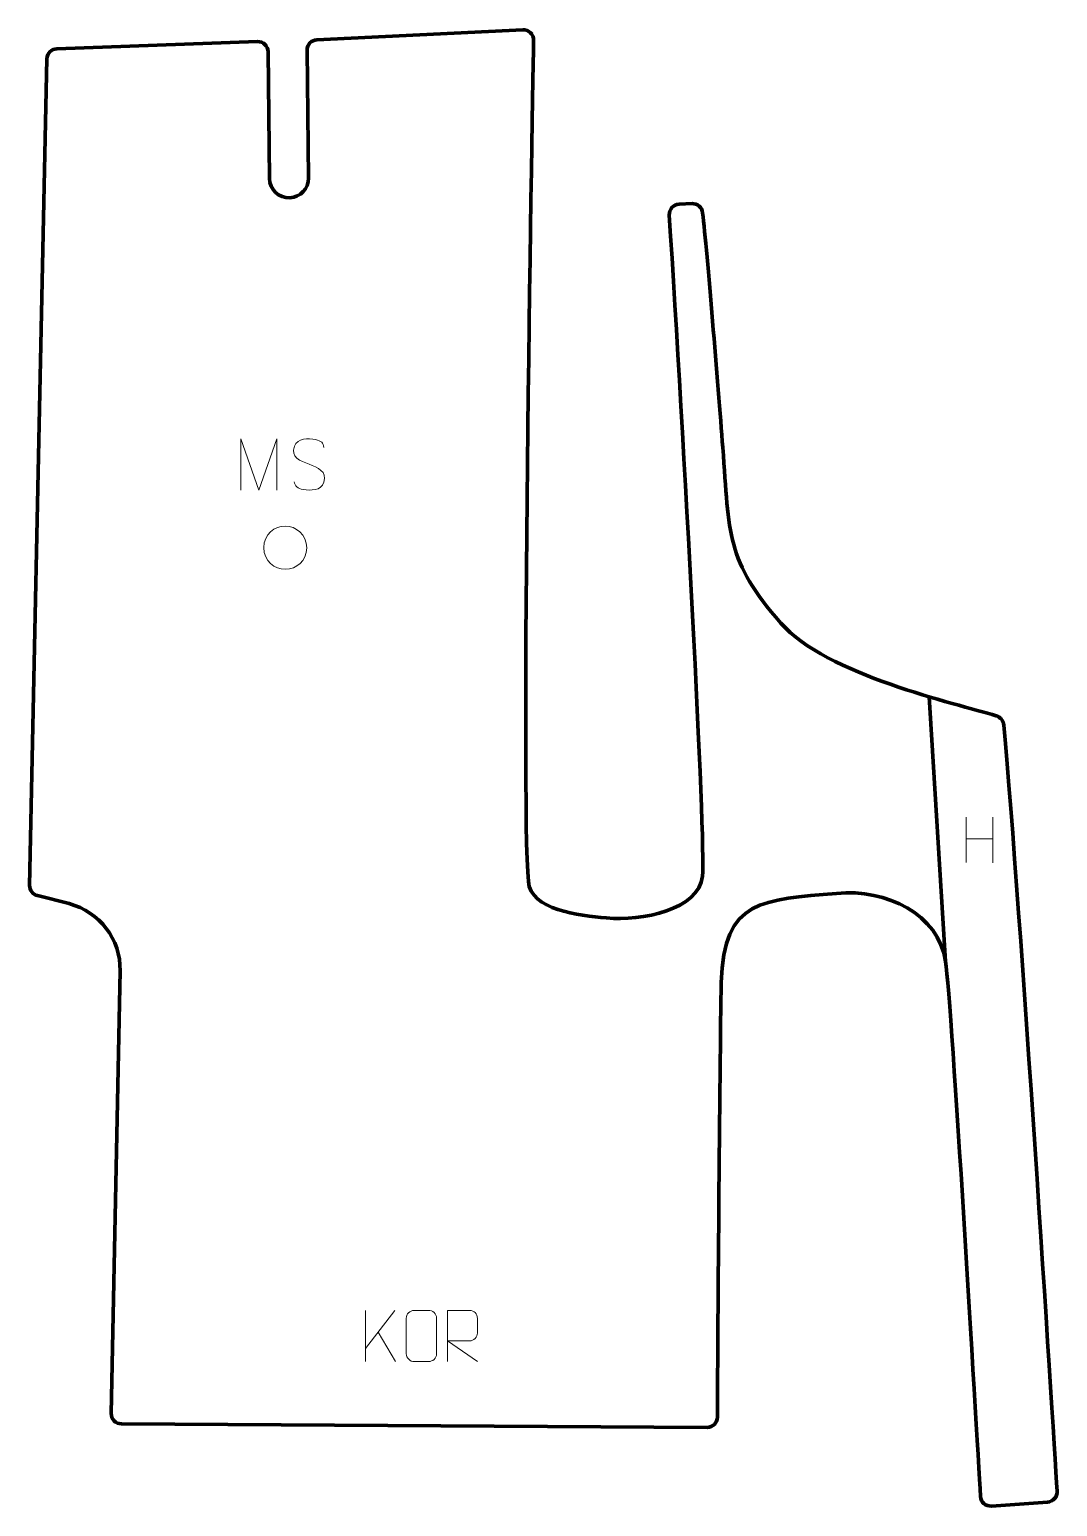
# Model space of a CAD drawing. Header units: millimetres. Extents: x -237 to 265, y -356 to 365.
import ezdxf

# ---------------------------------------------------------------- set-up
doc = ezdxf.new("R2010")
doc.units = ezdxf.units.MM
doc.header["$MEASUREMENT"] = 0
for name, color, linetype in [('layer 1', 7, 'Continuous'), ('layer 2', 7, 'Continuous'), ('layer 3', 7, 'Continuous')]:
    doc.layers.add(name, color=color, linetype=linetype)

msp = doc.modelspace()

# ---------------------------------------------------------------- linework, layer by layer
at = {"layer": 'layer 1', "color": 250, "lineweight": 9}
for points, knots in [([(-100.7697, 153.2476), (-105.018, 154.718), (-109.9261, 156.5138), (-107.921, 162.0341), (-107.921, 162.0341), (-106.4175, 166.174), (-101.2039, 165.7855), (-97.6003, 165.1844), (-97.6003, 165.1844), (-94.7397, 164.7072), (-93.875, 163.494), (-93.5644, 161.4099)], [0, 0, 0, 0, 0.25, 0.25, 0.25, 0.25, 0.5, 0.5, 0.5, 0.5, 1, 1, 1, 1]), ([(-134.1619, 140.5977), (-134.1619, 140.5977), (-134.1619, 165.5556), (-134.1619, 165.5556), (-134.1619, 165.5556), (-134.1619, 165.5556), (-125.2368, 140.5977), (-125.2368, 140.5977), (-125.2368, 140.5977), (-125.2368, 140.5977), (-116.4769, 165.5551), (-116.4769, 165.5551), (-116.4769, 165.5551), (-116.4769, 165.5551), (-116.4769, 140.5977), (-116.4769, 140.5977)], [0, 0, 0, 0, 0.2, 0.2, 0.2, 0.2, 0.4, 0.4, 0.4, 0.4, 0.6, 0.6, 0.6, 0.6, 1, 1, 1, 1]), ([(-100.7697, 153.2475), (-96.7511, 151.6008), (-91.7216, 149.7125), (-93.5556, 144.3522), (-93.5556, 144.3522), (-95.0154, 140.0858), (-99.9262, 140.3425), (-103.6523, 140.8972), (-103.6523, 140.8972), (-106.4023, 141.307), (-107.6232, 142.5205), (-108.0012, 144.6327)], [0, 0, 0, 0, 0.25, 0.25, 0.25, 0.25, 0.5, 0.5, 0.5, 0.5, 1, 1, 1, 1]), ([(-122.9132, 112.5264), (-122.8425, 119.1668), (-117.5685, 123.0128), (-112.4132, 122.9158), (-112.4132, 122.9158), (-107.2579, 123.0128), (-101.9839, 118.9494), (-101.9132, 112.309), (-101.9132, 112.309), (-102.2834, 105.9797), (-106.7253, 101.949), (-112.4132, 101.9196), (-112.4132, 101.9196), (-117.5685, 101.8226), (-122.8425, 105.886), (-122.9132, 112.5264)], [0, 0, 0, 0, 0.2, 0.2, 0.2, 0.2, 0.4, 0.4, 0.4, 0.4, 0.6, 0.6, 0.6, 0.6, 1, 1, 1, 1]), ([(-49.4671, -259.9374), (-47.1414, -259.9374), (-44.8153, -259.9374), (-42.4892, -259.9374), (-42.4892, -259.9374), (-40.5426, -259.9018), (-38.5512, -261.3934), (-38.5245, -263.831), (-38.5245, -263.831), (-38.5249, -269.5779), (-38.5249, -275.3252), (-38.5245, -281.0729), (-38.5245, -281.0729), (-38.6643, -283.3963), (-40.3415, -284.8759), (-42.4892, -284.8867), (-42.4892, -284.8867), (-44.8211, -284.8863), (-47.153, -284.8863), (-49.4845, -284.8867), (-49.4845, -284.8867), (-51.4095, -284.9921), (-53.3816, -283.1076), (-53.3704, -281.0903), (-53.3704, -281.0903), (-53.3701, -275.3202), (-53.3701, -269.5505), (-53.3704, -263.7812), (-53.3704, -263.7812), (-53.3662, -261.6431), (-51.6195, -259.9239), (-49.4671, -259.9374)], [0, 0, 0, 0, 0.11111111, 0.11111111, 0.11111111, 0.11111111, 0.22222222, 0.22222222, 0.22222222, 0.22222222, 0.33333333, 0.33333333, 0.33333333, 0.33333333, 0.44444444, 0.44444444, 0.44444444, 0.44444444, 0.55555556, 0.55555556, 0.55555556, 0.55555556, 0.66666667, 0.66666667, 0.66666667, 0.66666667, 0.77777778, 0.77777778, 0.77777778, 0.77777778, 1, 1, 1, 1]), ([(-33.2795, -284.8906), (-33.2795, -284.8906), (-33.2795, -259.9371), (-33.2795, -259.9371), (-33.2795, -259.9371), (-29.6847, -259.9371), (-26.0892, -259.9371), (-22.494, -259.9371), (-22.494, -259.9371), (-20.1687, -259.9748), (-18.6114, -261.4648), (-18.6155, -263.8312), (-18.6155, -263.8312), (-18.6159, -265.8667), (-18.6159, -268.9261), (-18.6155, -270.9621), (-18.6155, -270.9621), (-18.622, -272.8376), (-20.4343, -274.7794), (-22.4438, -274.7985), (-22.4438, -274.7985), (-22.4438, -274.7985), (-33.2795, -274.7985), (-33.2795, -274.7985), (-33.2795, -274.7985), (-33.2795, -274.7985), (-18.6248, -284.8906), (-18.6248, -284.8906)], [0, 0, 0, 0, 0.125, 0.125, 0.125, 0.125, 0.25, 0.25, 0.25, 0.25, 0.375, 0.375, 0.375, 0.375, 0.5, 0.5, 0.5, 0.5, 0.625, 0.625, 0.625, 0.625, 0.75, 0.75, 0.75, 0.75, 1, 1, 1, 1])]:
    msp.add_open_spline(points, degree=3, knots=knots, dxfattribs=at)
for points in [[(219.8979, -19.0502), (219.8979, -19.0502), (219.8979, -41.2429), (219.8979, -41.2429)], [(233.0136, -19.0502), (233.0136, -19.0502), (233.0136, -41.4005), (233.0136, -41.4005)], [(219.9154, -29.6926), (219.9154, -29.6926), (233.0136, -29.6926), (233.0136, -29.6926)], [(-73.2982, -259.9371), (-73.2982, -259.9371), (-73.2982, -284.8907), (-73.2982, -284.8907)], [(-58.922, -259.9371), (-58.922, -259.9371), (-73.2982, -278.5768), (-73.2982, -278.5768)], [(-58.5967, -284.7949), (-58.5967, -284.7949), (-67.0672, -270.4813), (-67.0672, -270.4813)]]:
    msp.add_open_spline(points, degree=3, dxfattribs=at)
at = {"layer": 'layer 2', "color": 230, "lineweight": 200}
msp.add_open_spline([(-197.3743, -310.2035), (-197.3743, -310.2035), (-193.018, -94.1398), (-193.018, -94.1398), (-193.018, -94.1398), (-192.7077, -78.7354), (-203.0458, -65.1464), (-217.9723, -61.3387), (-217.9723, -61.3387), (-217.9723, -61.3387), (-233.4246, -57.3968), (-233.4246, -57.3968), (-233.4246, -57.3968), (-235.677, -56.8219), (-237.2367, -54.7704), (-237.1879, -52.4459), (-237.1879, -52.4459), (-237.1879, -52.4459), (-228.7311, 351.1304), (-228.7311, 351.1304), (-228.7311, 351.1304), (-228.6754, 353.7819), (-226.5602, 355.929), (-223.9103, 356.0232), (-223.9103, 356.0232), (-223.9103, 356.0232), (-125.9454, 359.5166), (-125.9454, 359.5166), (-125.9454, 359.5166), (-123.1366, 359.6168), (-120.7967, 357.3824), (-120.7672, 354.5715), (-120.7672, 354.5715), (-120.7672, 354.5715), (-120.1152, 292.696), (-120.1152, 292.696), (-120.1152, 292.696), (-120.0634, 287.297), (-115.5344, 283.0235), (-110.1431, 283.2865), (-110.1431, 283.2865), (-105.0431, 283.5352), (-101.05, 287.7677), (-101.097, 292.8741), (-101.097, 292.8741), (-101.097, 292.8741), (-101.7347, 355.3893), (-101.7347, 355.3893), (-101.7347, 355.3893), (-101.762, 358.0773), (-99.6597, 360.3063), (-96.975, 360.4355), (-96.975, 360.4355), (-96.975, 360.4355), (3.5558, 365.2674), (3.5558, 365.2674), (3.5558, 365.2674), (6.4425, 365.4064), (8.8459, 363.0778), (8.7952, 360.1875), (8.7952, 360.1875), (7.9995, 314.567), (2.5109, -9.1663), (6.2479, -50.5684), (6.2479, -50.5684), (7.4958, -64.3941), (30.6423, -67.1218), (44.3928, -68.3252), (44.3928, -68.3252), (61.6462, -69.8354), (89.4556, -64.4678), (91.2463, -47.9124), (91.2463, -47.9124), (93.0088, -31.6185), (81.9149, 167.7027), (75.0634, 274.8156), (75.0634, 274.8156), (74.8844, 277.6095), (77.0337, 280.0033), (79.83, 280.1282), (79.83, 280.1282), (79.83, 280.1282), (86.1399, 280.4099), (86.1399, 280.4099), (86.1399, 280.4099), (88.7622, 280.5269), (91.0285, 278.596), (91.3295, 275.988), (91.3295, 275.988), (93.5566, 256.6984), (98.7909, 192.2717), (101.1516, 161.3755), (101.1516, 161.3755), (104.4244, 118.5441), (102.748, 106.2493), (129.5166, 75.6328), (129.5166, 75.6328), (151.5861, 50.3912), (215.1448, 36.3127), (234.5786, 30.4264), (234.5786, 30.4264), (236.666, 29.7942), (238.1584, 27.9628), (238.3562, 25.7908), (238.3562, 25.7908), (246.6721, -65.5305), (262.0103, -310.3281), (264.366, -348.1831), (264.366, -348.1831), (264.5367, -350.9232), (262.4676, -353.2863), (259.7299, -353.4808), (259.7299, -353.4808), (259.7299, -353.4808), (232.2954, -355.4301), (232.2954, -355.4301), (232.2954, -355.4301), (229.5156, -355.6276), (227.1108, -353.5155), (226.9499, -350.7326), (226.9499, -350.7326), (224.9242, -315.7613), (212.9646, -110.6116), (209.9147, -89.5071), (209.9147, -89.5071), (206.5794, -66.4269), (181.115, -54.0335), (156.6926, -56.3), (156.6926, -56.3), (121.0745, -59.6052), (101.3412, -58.748), (100.4453, -99.8286), (100.4453, -99.8286), (99.6036, -138.4144), (98.702, -283.2344), (98.5289, -312.032), (98.5289, -312.032), (98.5123, -314.7939), (96.2607, -317.0168), (93.4994, -317.0002), (93.4994, -317.0002), (93.4994, -317.0002), (-192.4049, -315.3058), (-192.4049, -315.3058), (-192.4049, -315.3058), (-195.1941, -315.2889), (-197.4307, -312.9931), (-197.3743, -310.2035)], degree=3, knots=[0, 0, 0, 0, 0.02631579, 0.02631579, 0.02631579, 0.02631579, 0.05263158, 0.05263158, 0.05263158, 0.05263158, 0.07894737, 0.07894737, 0.07894737, 0.07894737, 0.10526316, 0.10526316, 0.10526316, 0.10526316, 0.13157895, 0.13157895, 0.13157895, 0.13157895, 0.15789474, 0.15789474, 0.15789474, 0.15789474, 0.18421053, 0.18421053, 0.18421053, 0.18421053, 0.21052632, 0.21052632, 0.21052632, 0.21052632, 0.23684211, 0.23684211, 0.23684211, 0.23684211, 0.26315789, 0.26315789, 0.26315789, 0.26315789, 0.28947368, 0.28947368, 0.28947368, 0.28947368, 0.31578947, 0.31578947, 0.31578947, 0.31578947, 0.34210526, 0.34210526, 0.34210526, 0.34210526, 0.36842105, 0.36842105, 0.36842105, 0.36842105, 0.39473684, 0.39473684, 0.39473684, 0.39473684, 0.42105263, 0.42105263, 0.42105263, 0.42105263, 0.44736842, 0.44736842, 0.44736842, 0.44736842, 0.47368421, 0.47368421, 0.47368421, 0.47368421, 0.5, 0.5, 0.5, 0.5, 0.52631579, 0.52631579, 0.52631579, 0.52631579, 0.55263158, 0.55263158, 0.55263158, 0.55263158, 0.57894737, 0.57894737, 0.57894737, 0.57894737, 0.60526316, 0.60526316, 0.60526316, 0.60526316, 0.63157895, 0.63157895, 0.63157895, 0.63157895, 0.65789474, 0.65789474, 0.65789474, 0.65789474, 0.68421053, 0.68421053, 0.68421053, 0.68421053, 0.71052632, 0.71052632, 0.71052632, 0.71052632, 0.73684211, 0.73684211, 0.73684211, 0.73684211, 0.76315789, 0.76315789, 0.76315789, 0.76315789, 0.78947368, 0.78947368, 0.78947368, 0.78947368, 0.81578947, 0.81578947, 0.81578947, 0.81578947, 0.84210526, 0.84210526, 0.84210526, 0.84210526, 0.86842105, 0.86842105, 0.86842105, 0.86842105, 0.89473684, 0.89473684, 0.89473684, 0.89473684, 0.92105263, 0.92105263, 0.92105263, 0.92105263, 0.94736842, 0.94736842, 0.94736842, 0.94736842, 1, 1, 1, 1], dxfattribs=at)
at = {"layer": 'layer 3', "color": 142, "lineweight": 200}
msp.add_open_spline([(201.8855, 39.6684), (201.8855, 39.6684), (209.9147, -89.5071), (209.9147, -89.5071)], degree=3, dxfattribs=at)

doc.saveas('drawing.dxf')
